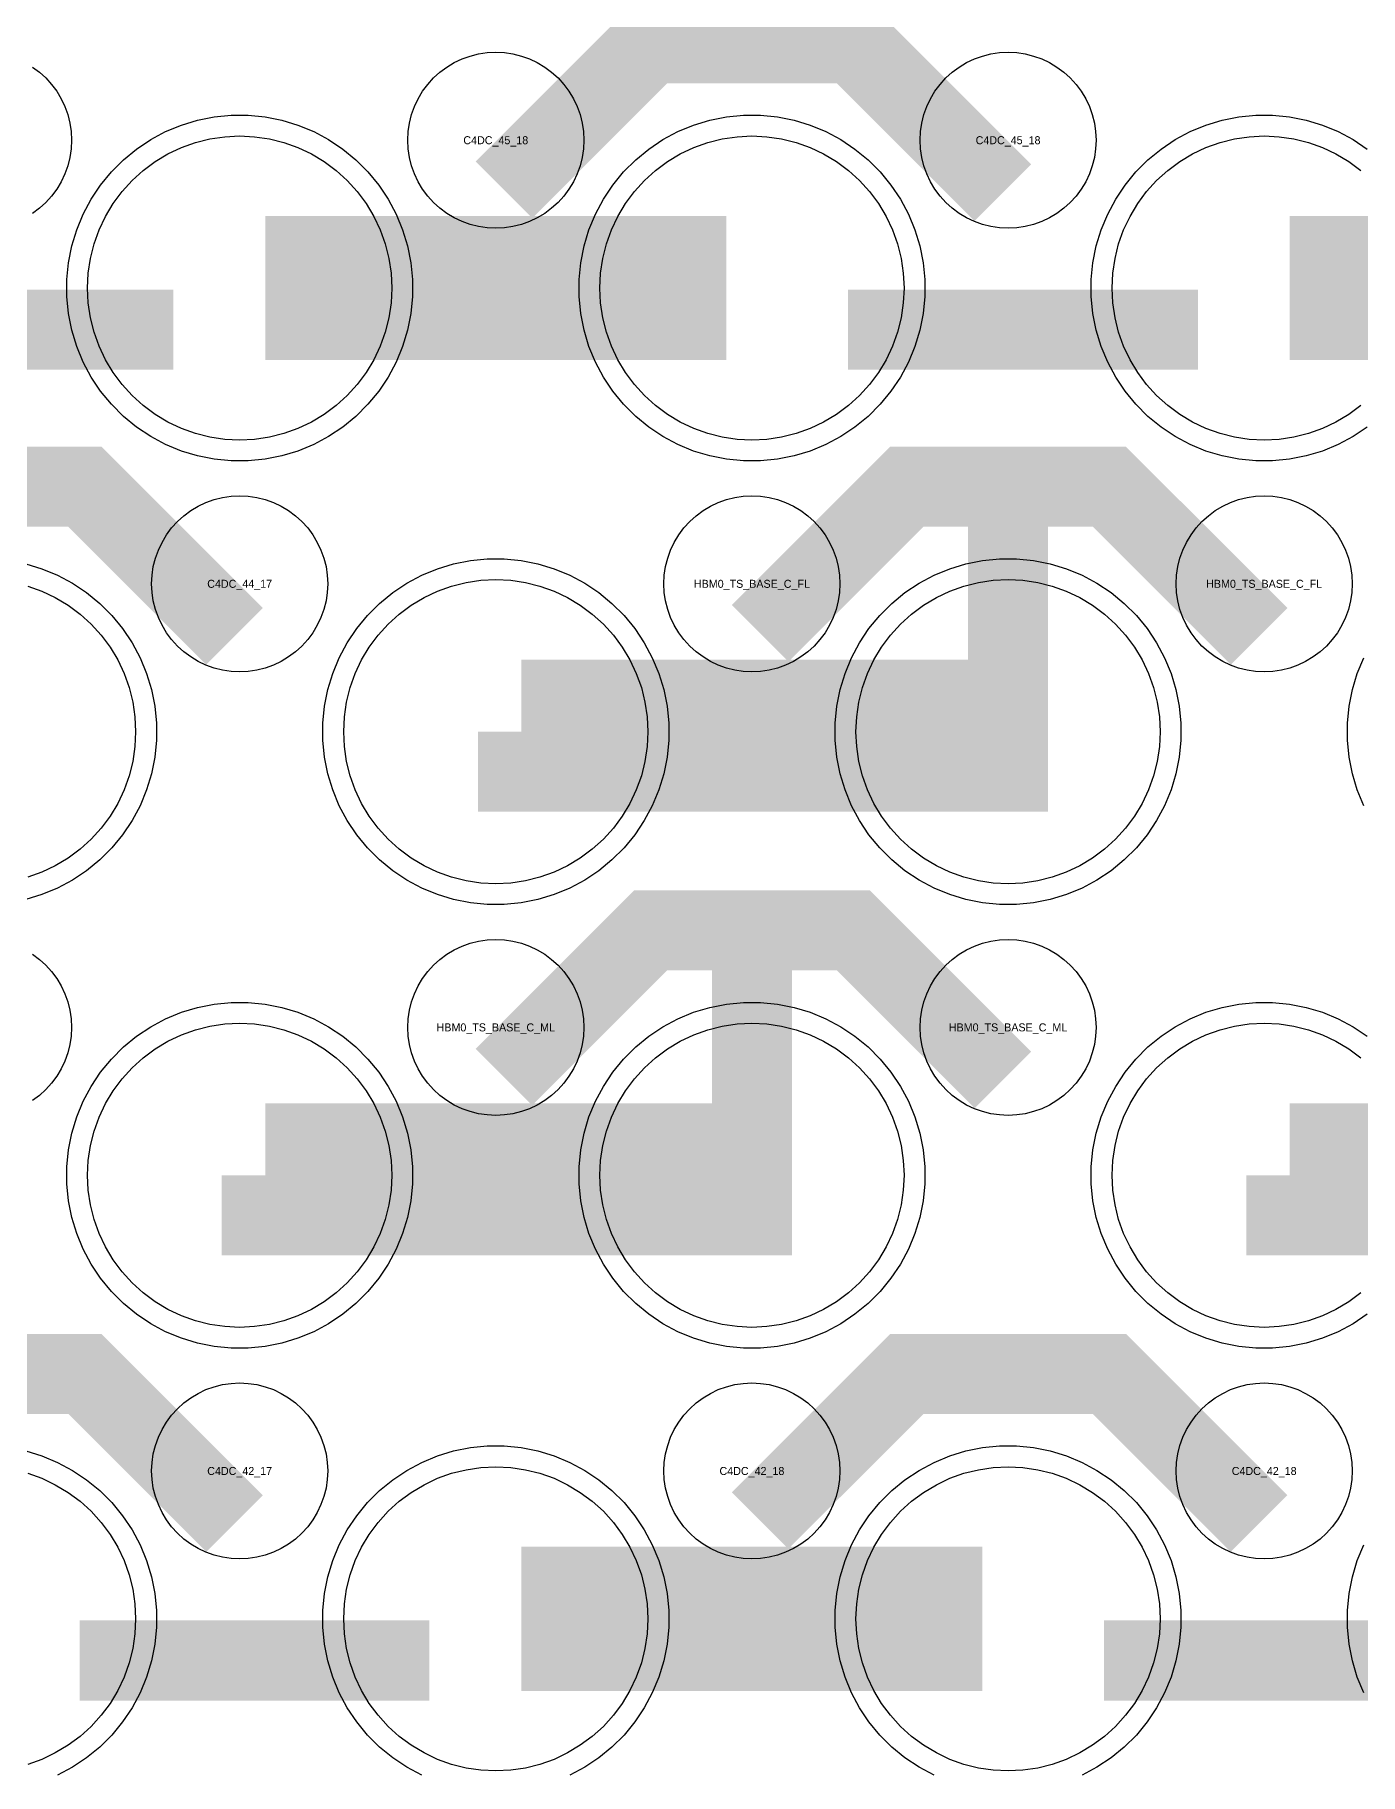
# Model space of a CAD drawing. Extents: x -11880 to 11880, y -14992 to 14992.
# Drawn here: x -6384 to -5970, y -9068 to -8525 of the extents above; entities that cross this region are included whole.
import ezdxf
from ezdxf.enums import TextEntityAlignment as Align

# ---------------------------------------------------------------- set-up
doc = ezdxf.new("R2010")
doc.units = 0
doc.header["$MEASUREMENT"] = 0
for name, color, linetype in [('GDS_775_DT_237', 138, 'CONTINUOUS'), ('RDL1_FS', 34, 'CONTINUOUS'), ('RDL_BS', 160, 'CONTINUOUS')]:
    doc.layers.add(name, color=color, linetype=linetype)

msp = doc.modelspace()

# ---------------------------------------------------------------- linework, layer by layer
at = {"layer": 'RDL1_FS'}
for points in [[(-6320, -8651.689), (-6324.657, -8651.46), (-6329.268, -8650.776), (-6333.791, -8649.644), (-6338.181, -8648.072), (-6342.395, -8646.08), (-6346.395, -8643.682), (-6350.14, -8640.904), (-6353.594, -8637.774), (-6356.724, -8634.32), (-6359.502, -8630.575), (-6361.9, -8626.575), (-6363.892, -8622.361), (-6365.464, -8617.971), (-6366.596, -8613.448), (-6367.28, -8608.837), (-6367.509, -8604.18), (-6367.28, -8599.523), (-6366.596, -8594.912), (-6365.464, -8590.389), (-6363.892, -8585.999), (-6361.9, -8581.785), (-6359.502, -8577.785), (-6356.724, -8574.04), (-6353.594, -8570.586), (-6350.14, -8567.456), (-6346.395, -8564.678), (-6342.395, -8562.28), (-6338.181, -8560.288), (-6333.791, -8558.716), (-6329.268, -8557.584), (-6324.657, -8556.9), (-6320, -8556.671), (-6315.343, -8556.9), (-6310.732, -8557.584), (-6306.209, -8558.716), (-6301.819, -8560.288), (-6297.605, -8562.28), (-6293.605, -8564.678), (-6289.86, -8567.456), (-6286.406, -8570.586), (-6283.276, -8574.04), (-6280.498, -8577.785), (-6278.1, -8581.785), (-6276.108, -8585.999), (-6274.536, -8590.389), (-6273.404, -8594.912), (-6272.72, -8599.523), (-6272.491, -8604.18), (-6272.72, -8608.837), (-6273.404, -8613.448), (-6274.536, -8617.971), (-6276.108, -8622.361), (-6278.1, -8626.575), (-6280.498, -8630.575), (-6283.276, -8634.32), (-6286.406, -8637.774), (-6289.86, -8640.904), (-6293.605, -8643.682), (-6297.605, -8646.08), (-6301.819, -8648.072), (-6306.209, -8649.644), (-6310.732, -8650.776), (-6315.343, -8651.46)], [(-6160, -8651.689), (-6164.657, -8651.46), (-6169.268, -8650.776), (-6173.791, -8649.644), (-6178.181, -8648.072), (-6182.395, -8646.08), (-6186.395, -8643.682), (-6190.14, -8640.904), (-6193.594, -8637.774), (-6196.724, -8634.32), (-6199.502, -8630.575), (-6201.9, -8626.575), (-6203.892, -8622.361), (-6205.464, -8617.971), (-6206.596, -8613.448), (-6207.28, -8608.837), (-6207.509, -8604.18), (-6207.28, -8599.523), (-6206.596, -8594.912), (-6205.464, -8590.389), (-6203.892, -8585.999), (-6201.9, -8581.785), (-6199.502, -8577.785), (-6196.724, -8574.04), (-6193.594, -8570.586), (-6190.14, -8567.456), (-6186.395, -8564.678), (-6182.395, -8562.28), (-6178.181, -8560.288), (-6173.791, -8558.716), (-6169.268, -8557.584), (-6164.657, -8556.9), (-6160, -8556.671), (-6155.343, -8556.9), (-6150.732, -8557.584), (-6146.209, -8558.716), (-6141.819, -8560.288), (-6137.605, -8562.28), (-6133.605, -8564.678), (-6129.86, -8567.456), (-6126.406, -8570.586), (-6123.276, -8574.04), (-6120.498, -8577.785), (-6118.1, -8581.785), (-6116.108, -8585.999), (-6114.536, -8590.389), (-6113.404, -8594.912), (-6112.72, -8599.523), (-6112.491, -8604.18), (-6112.72, -8608.837), (-6113.404, -8613.448), (-6114.536, -8617.971), (-6116.108, -8622.361), (-6118.1, -8626.575), (-6120.498, -8630.575), (-6123.276, -8634.32), (-6126.406, -8637.774), (-6129.86, -8640.904), (-6133.605, -8643.682), (-6137.605, -8646.08), (-6141.819, -8648.072), (-6146.209, -8649.644), (-6150.732, -8650.776), (-6155.343, -8651.46)], [(-6240, -8790.254), (-6244.657, -8790.025), (-6249.268, -8789.341), (-6253.791, -8788.209), (-6258.181, -8786.637), (-6262.395, -8784.645), (-6266.395, -8782.247), (-6270.14, -8779.469), (-6273.594, -8776.339), (-6276.724, -8772.885), (-6279.502, -8769.14), (-6281.9, -8765.14), (-6283.892, -8760.926), (-6285.464, -8756.536), (-6286.596, -8752.013), (-6287.28, -8747.402), (-6287.509, -8742.745), (-6287.28, -8738.088), (-6286.596, -8733.477), (-6285.464, -8728.954), (-6283.892, -8724.564), (-6281.9, -8720.35), (-6279.502, -8716.35), (-6276.724, -8712.605), (-6273.594, -8709.151), (-6270.14, -8706.021), (-6266.395, -8703.243), (-6262.395, -8700.845), (-6258.181, -8698.853), (-6253.791, -8697.281), (-6249.268, -8696.149), (-6244.657, -8695.465), (-6240, -8695.236), (-6235.343, -8695.465), (-6230.732, -8696.149), (-6226.209, -8697.281), (-6221.819, -8698.853), (-6217.605, -8700.845), (-6213.605, -8703.243), (-6209.86, -8706.021), (-6206.406, -8709.151), (-6203.276, -8712.605), (-6200.498, -8716.35), (-6198.1, -8720.35), (-6196.108, -8724.564), (-6194.536, -8728.954), (-6193.404, -8733.477), (-6192.72, -8738.088), (-6192.491, -8742.745), (-6192.72, -8747.402), (-6193.404, -8752.013), (-6194.536, -8756.536), (-6196.108, -8760.926), (-6198.1, -8765.14), (-6200.498, -8769.14), (-6203.276, -8772.885), (-6206.406, -8776.339), (-6209.86, -8779.469), (-6213.605, -8782.247), (-6217.605, -8784.645), (-6221.819, -8786.637), (-6226.209, -8788.209), (-6230.732, -8789.341), (-6235.343, -8790.025)], [(-6080, -8790.254), (-6084.657, -8790.025), (-6089.268, -8789.341), (-6093.791, -8788.209), (-6098.181, -8786.637), (-6102.395, -8784.645), (-6106.395, -8782.247), (-6110.14, -8779.469), (-6113.594, -8776.339), (-6116.724, -8772.885), (-6119.502, -8769.14), (-6121.9, -8765.14), (-6123.892, -8760.926), (-6125.464, -8756.536), (-6126.596, -8752.013), (-6127.28, -8747.402), (-6127.509, -8742.745), (-6127.28, -8738.088), (-6126.596, -8733.477), (-6125.464, -8728.954), (-6123.892, -8724.564), (-6121.9, -8720.35), (-6119.502, -8716.35), (-6116.724, -8712.605), (-6113.594, -8709.151), (-6110.14, -8706.021), (-6106.395, -8703.243), (-6102.395, -8700.845), (-6098.181, -8698.853), (-6093.791, -8697.281), (-6089.268, -8696.149), (-6084.657, -8695.465), (-6080, -8695.236), (-6075.343, -8695.465), (-6070.732, -8696.149), (-6066.209, -8697.281), (-6061.819, -8698.853), (-6057.605, -8700.845), (-6053.605, -8703.243), (-6049.86, -8706.021), (-6046.406, -8709.151), (-6043.276, -8712.605), (-6040.498, -8716.35), (-6038.1, -8720.35), (-6036.108, -8724.564), (-6034.536, -8728.954), (-6033.404, -8733.477), (-6032.72, -8738.088), (-6032.491, -8742.745), (-6032.72, -8747.402), (-6033.404, -8752.013), (-6034.536, -8756.536), (-6036.108, -8760.926), (-6038.1, -8765.14), (-6040.498, -8769.14), (-6043.276, -8772.885), (-6046.406, -8776.339), (-6049.86, -8779.469), (-6053.605, -8782.247), (-6057.605, -8784.645), (-6061.819, -8786.637), (-6066.209, -8788.209), (-6070.732, -8789.341), (-6075.343, -8790.025)], [(-6320, -8928.819), (-6324.657, -8928.59), (-6329.268, -8927.906), (-6333.791, -8926.774), (-6338.181, -8925.202), (-6342.395, -8923.21), (-6346.395, -8920.812), (-6350.14, -8918.034), (-6353.594, -8914.904), (-6356.724, -8911.45), (-6359.502, -8907.705), (-6361.9, -8903.705), (-6363.892, -8899.491), (-6365.464, -8895.101), (-6366.596, -8890.578), (-6367.28, -8885.967), (-6367.509, -8881.31), (-6367.28, -8876.653), (-6366.596, -8872.042), (-6365.464, -8867.519), (-6363.892, -8863.129), (-6361.9, -8858.915), (-6359.502, -8854.915), (-6356.724, -8851.17), (-6353.594, -8847.716), (-6350.14, -8844.586), (-6346.395, -8841.808), (-6342.395, -8839.41), (-6338.181, -8837.418), (-6333.791, -8835.846), (-6329.268, -8834.714), (-6324.657, -8834.03), (-6320, -8833.801), (-6315.343, -8834.03), (-6310.732, -8834.714), (-6306.209, -8835.846), (-6301.819, -8837.418), (-6297.605, -8839.41), (-6293.605, -8841.808), (-6289.86, -8844.586), (-6286.406, -8847.716), (-6283.276, -8851.17), (-6280.498, -8854.915), (-6278.1, -8858.915), (-6276.108, -8863.129), (-6274.536, -8867.519), (-6273.404, -8872.042), (-6272.72, -8876.653), (-6272.491, -8881.31), (-6272.72, -8885.967), (-6273.404, -8890.578), (-6274.536, -8895.101), (-6276.108, -8899.491), (-6278.1, -8903.705), (-6280.498, -8907.705), (-6283.276, -8911.45), (-6286.406, -8914.904), (-6289.86, -8918.034), (-6293.605, -8920.812), (-6297.605, -8923.21), (-6301.819, -8925.202), (-6306.209, -8926.774), (-6310.732, -8927.906), (-6315.343, -8928.59)], [(-6160, -8928.819), (-6164.657, -8928.59), (-6169.268, -8927.906), (-6173.791, -8926.774), (-6178.181, -8925.202), (-6182.395, -8923.21), (-6186.395, -8920.812), (-6190.14, -8918.034), (-6193.594, -8914.904), (-6196.724, -8911.45), (-6199.502, -8907.705), (-6201.9, -8903.705), (-6203.892, -8899.491), (-6205.464, -8895.101), (-6206.596, -8890.578), (-6207.28, -8885.967), (-6207.509, -8881.31), (-6207.28, -8876.653), (-6206.596, -8872.042), (-6205.464, -8867.519), (-6203.892, -8863.129), (-6201.9, -8858.915), (-6199.502, -8854.915), (-6196.724, -8851.17), (-6193.594, -8847.716), (-6190.14, -8844.586), (-6186.395, -8841.808), (-6182.395, -8839.41), (-6178.181, -8837.418), (-6173.791, -8835.846), (-6169.268, -8834.714), (-6164.657, -8834.03), (-6160, -8833.801), (-6155.343, -8834.03), (-6150.732, -8834.714), (-6146.209, -8835.846), (-6141.819, -8837.418), (-6137.605, -8839.41), (-6133.605, -8841.808), (-6129.86, -8844.586), (-6126.406, -8847.716), (-6123.276, -8851.17), (-6120.498, -8854.915), (-6118.1, -8858.915), (-6116.108, -8863.129), (-6114.536, -8867.519), (-6113.404, -8872.042), (-6112.72, -8876.653), (-6112.491, -8881.31), (-6112.72, -8885.967), (-6113.404, -8890.578), (-6114.536, -8895.101), (-6116.108, -8899.491), (-6118.1, -8903.705), (-6120.498, -8907.705), (-6123.276, -8911.45), (-6126.406, -8914.904), (-6129.86, -8918.034), (-6133.605, -8920.812), (-6137.605, -8923.21), (-6141.819, -8925.202), (-6146.209, -8926.774), (-6150.732, -8927.906), (-6155.343, -8928.59)], [(-6240, -9067.384), (-6244.657, -9067.155), (-6249.268, -9066.471), (-6253.791, -9065.339), (-6258.181, -9063.767), (-6262.395, -9061.775), (-6266.395, -9059.377), (-6270.14, -9056.599), (-6273.594, -9053.469), (-6276.724, -9050.015), (-6279.502, -9046.27), (-6281.9, -9042.27), (-6283.892, -9038.056), (-6285.464, -9033.666), (-6286.596, -9029.143), (-6287.28, -9024.532), (-6287.509, -9019.875), (-6287.28, -9015.218), (-6286.596, -9010.607), (-6285.464, -9006.084), (-6283.892, -9001.694), (-6281.9, -8997.48), (-6279.502, -8993.48), (-6276.724, -8989.735), (-6273.594, -8986.281), (-6270.14, -8983.151), (-6266.395, -8980.373), (-6262.395, -8977.975), (-6258.181, -8975.983), (-6253.791, -8974.411), (-6249.268, -8973.279), (-6244.657, -8972.595), (-6240, -8972.366), (-6235.343, -8972.595), (-6230.732, -8973.279), (-6226.209, -8974.411), (-6221.819, -8975.983), (-6217.605, -8977.975), (-6213.605, -8980.373), (-6209.86, -8983.151), (-6206.406, -8986.281), (-6203.276, -8989.735), (-6200.498, -8993.48), (-6198.1, -8997.48), (-6196.108, -9001.694), (-6194.536, -9006.084), (-6193.404, -9010.607), (-6192.72, -9015.218), (-6192.491, -9019.875), (-6192.72, -9024.532), (-6193.404, -9029.143), (-6194.536, -9033.666), (-6196.108, -9038.056), (-6198.1, -9042.27), (-6200.498, -9046.27), (-6203.276, -9050.015), (-6206.406, -9053.469), (-6209.86, -9056.599), (-6213.605, -9059.377), (-6217.605, -9061.775), (-6221.819, -9063.767), (-6226.209, -9065.339), (-6230.732, -9066.471), (-6235.343, -9067.155)], [(-6080, -9067.384), (-6084.657, -9067.155), (-6089.268, -9066.471), (-6093.791, -9065.339), (-6098.181, -9063.767), (-6102.395, -9061.775), (-6106.395, -9059.377), (-6110.14, -9056.599), (-6113.594, -9053.469), (-6116.724, -9050.015), (-6119.502, -9046.27), (-6121.9, -9042.27), (-6123.892, -9038.056), (-6125.464, -9033.666), (-6126.596, -9029.143), (-6127.28, -9024.532), (-6127.509, -9019.875), (-6127.28, -9015.218), (-6126.596, -9010.607), (-6125.464, -9006.084), (-6123.892, -9001.694), (-6121.9, -8997.48), (-6119.502, -8993.48), (-6116.724, -8989.735), (-6113.594, -8986.281), (-6110.14, -8983.151), (-6106.395, -8980.373), (-6102.395, -8977.975), (-6098.181, -8975.983), (-6093.791, -8974.411), (-6089.268, -8973.279), (-6084.657, -8972.595), (-6080, -8972.366), (-6075.343, -8972.595), (-6070.732, -8973.279), (-6066.209, -8974.411), (-6061.819, -8975.983), (-6057.605, -8977.975), (-6053.605, -8980.373), (-6049.86, -8983.151), (-6046.406, -8986.281), (-6043.276, -8989.735), (-6040.498, -8993.48), (-6038.1, -8997.48), (-6036.108, -9001.694), (-6034.536, -9006.084), (-6033.404, -9010.607), (-6032.72, -9015.218), (-6032.491, -9019.875), (-6032.72, -9024.532), (-6033.404, -9029.143), (-6034.536, -9033.666), (-6036.108, -9038.056), (-6038.1, -9042.27), (-6040.498, -9046.27), (-6043.276, -9050.015), (-6046.406, -9053.469), (-6049.86, -9056.599), (-6053.605, -9059.377), (-6057.605, -9061.775), (-6061.819, -9063.767), (-6066.209, -9065.339), (-6070.732, -9066.471), (-6075.343, -9067.155)]]:
    msp.add_lwpolyline(points, close=True, dxfattribs=at)
for points in [[(-5969.86, -8640.904), (-5973.605, -8643.682), (-5977.605, -8646.08), (-5981.819, -8648.072), (-5986.209, -8649.644), (-5990.732, -8650.776), (-5995.343, -8651.46), (-6000, -8651.689), (-6004.657, -8651.46), (-6009.268, -8650.776), (-6013.791, -8649.644), (-6018.181, -8648.072), (-6022.395, -8646.08), (-6026.395, -8643.682), (-6030.14, -8640.904), (-6033.594, -8637.774), (-6036.724, -8634.32), (-6039.502, -8630.575), (-6041.9, -8626.575), (-6043.892, -8622.361), (-6045.464, -8617.971), (-6046.596, -8613.448), (-6047.28, -8608.837), (-6047.509, -8604.18), (-6047.28, -8599.523), (-6046.596, -8594.912), (-6045.464, -8590.389), (-6043.892, -8585.999), (-6041.9, -8581.785), (-6039.502, -8577.785), (-6036.724, -8574.04), (-6033.594, -8570.586), (-6030.14, -8567.456), (-6026.395, -8564.678), (-6022.395, -8562.28), (-6018.181, -8560.288), (-6013.791, -8558.716), (-6009.268, -8557.584), (-6004.657, -8556.9), (-6000, -8556.671), (-5995.343, -8556.9), (-5990.732, -8557.584), (-5986.209, -8558.716), (-5981.819, -8560.288), (-5977.605, -8562.28), (-5973.605, -8564.678), (-5969.86, -8567.456)], [(-5969.86, -8918.034), (-5973.605, -8920.812), (-5977.605, -8923.21), (-5981.819, -8925.202), (-5986.209, -8926.774), (-5990.732, -8927.906), (-5995.343, -8928.59), (-6000, -8928.819), (-6004.657, -8928.59), (-6009.268, -8927.906), (-6013.791, -8926.774), (-6018.181, -8925.202), (-6022.395, -8923.21), (-6026.395, -8920.812), (-6030.14, -8918.034), (-6033.594, -8914.904), (-6036.724, -8911.45), (-6039.502, -8907.705), (-6041.9, -8903.705), (-6043.892, -8899.491), (-6045.464, -8895.101), (-6046.596, -8890.578), (-6047.28, -8885.967), (-6047.509, -8881.31), (-6047.28, -8876.653), (-6046.596, -8872.042), (-6045.464, -8867.519), (-6043.892, -8863.129), (-6041.9, -8858.915), (-6039.502, -8854.915), (-6036.724, -8851.17), (-6033.594, -8847.716), (-6030.14, -8844.586), (-6026.395, -8841.808), (-6022.395, -8839.41), (-6018.181, -8837.418), (-6013.791, -8835.846), (-6009.268, -8834.714), (-6004.657, -8834.03), (-6000, -8833.801), (-5995.343, -8834.03), (-5990.732, -8834.714), (-5986.209, -8835.846), (-5981.819, -8837.418), (-5977.605, -8839.41), (-5973.605, -8841.808), (-5969.86, -8844.586)], [(-6386.209, -8974.411), (-6381.819, -8975.983), (-6377.605, -8977.975), (-6373.605, -8980.373), (-6369.86, -8983.151), (-6366.406, -8986.281), (-6363.276, -8989.735), (-6360.498, -8993.48), (-6358.1, -8997.48), (-6356.108, -9001.694), (-6354.536, -9006.084), (-6353.404, -9010.607), (-6352.72, -9015.218), (-6352.491, -9019.875), (-6352.72, -9024.532), (-6353.404, -9029.143), (-6354.536, -9033.666), (-6356.108, -9038.056), (-6358.1, -9042.27), (-6360.498, -9046.27), (-6363.276, -9050.015), (-6366.406, -9053.469), (-6369.86, -9056.599), (-6373.605, -9059.377), (-6377.605, -9061.775), (-6381.819, -9063.767), (-6386.209, -9065.339)]]:
    msp.add_lwpolyline(points, dxfattribs=at)
for points in [[(-6311.998, -8604.18, 45, 45, 0), (-6239.998, -8604.18, 45, 45, 0)], [(-6239.998, -8604.18, 45, 45, 0), (-6167.998, -8604.18, 45, 45, 0)], [(-5991.998, -8604.18, 45, 45, 0), (-5919.998, -8604.18, 45, 45, 0)], [(-6231.998, -8742.745, 45, 45, 0), (-6159.998, -8742.745, 45, 45, 0)], [(-6159.998, -8742.745, 45, 45, 0), (-6087.998, -8742.745, 45, 45, 0)], [(-6311.998, -8881.31, 45, 45, 0), (-6239.998, -8881.31, 45, 45, 0)], [(-6239.998, -8881.31, 45, 45, 0), (-6167.998, -8881.31, 45, 45, 0)], [(-5991.998, -8881.31, 45, 45, 0), (-5919.998, -8881.31, 45, 45, 0)], [(-6231.998, -9019.875, 45, 45, 0), (-6159.998, -9019.875, 45, 45, 0)], [(-6159.998, -9019.875, 45, 45, 0), (-6087.998, -9019.875, 45, 45, 0)]]:
    msp.add_lwpolyline(points, format="xyseb", dxfattribs=at)
at = {"layer": 'RDL1_FS', "color": 240, "true_color": 0xed1f24}
msp.add_lwpolyline([(-6386.209, -8697.281), (-6381.819, -8698.853), (-6377.605, -8700.845), (-6373.605, -8703.243), (-6369.86, -8706.021), (-6366.406, -8709.151), (-6363.276, -8712.605), (-6360.498, -8716.35), (-6358.1, -8720.35), (-6356.108, -8724.564), (-6354.536, -8728.954), (-6353.404, -8733.477), (-6352.72, -8738.088), (-6352.491, -8742.745), (-6352.72, -8747.402), (-6353.404, -8752.013), (-6354.536, -8756.536), (-6356.108, -8760.926), (-6358.1, -8765.14), (-6360.498, -8769.14), (-6363.276, -8772.885), (-6366.406, -8776.339), (-6369.86, -8779.469), (-6373.605, -8782.247), (-6377.605, -8784.645), (-6381.819, -8786.637), (-6386.209, -8788.209)], dxfattribs=at)
at = {"layer": 'RDL_BS'}
for points in [[(-6237.438, -8573.494, 25, 25, 0), (-6191.623, -8527.679, 25, 25, 0), (-6158.07, -8527.679, 25, 25, 0)], [(-6081.599, -8574.393, 25, 25, 0), (-6128.313, -8527.679, 25, 25, 0), (-6158.071, -8527.679, 25, 25, 0)], [(-6449.984, -8617.193, 25, 25, 0), (-6340.719, -8617.193, 25, 25, 0)], [(-6129.984, -8617.193, 25, 25, 0), (-6020.719, -8617.193, 25, 25, 0)], [(-6080, -8767.745, 25, 25, 0), (-6080, -8653.744, 25, 25, 0)], [(-6321.599, -8712.958, 25, 25, 0), (-6368.313, -8666.244, 25, 25, 0), (-6398.071, -8666.244, 25, 25, 0)], [(-6157.438, -8712.059, 25, 25, 0), (-6111.623, -8666.244, 25, 25, 0), (-6078.07, -8666.244, 25, 25, 0)], [(-6001.599, -8712.958, 25, 25, 0), (-6048.313, -8666.244, 25, 25, 0), (-6078.071, -8666.244, 25, 25, 0)], [(-6245.603, -8755.245, 25, 25, 0), (-6067.5, -8755.245, 25, 25, 0)], [(-6160, -8906.31, 25, 25, 0), (-6160, -8792.309, 25, 25, 0)], [(-6237.438, -8850.624, 25, 25, 0), (-6191.623, -8804.809, 25, 25, 0), (-6158.07, -8804.809, 25, 25, 0)], [(-6081.599, -8851.523, 25, 25, 0), (-6128.313, -8804.809, 25, 25, 0), (-6158.071, -8804.809, 25, 25, 0)], [(-6325.603, -8893.81, 25, 25, 0), (-6147.5, -8893.81, 25, 25, 0)], [(-6005.603, -8893.81, 25, 25, 0), (-5827.5, -8893.81, 25, 25, 0)], [(-6321.599, -8990.088, 25, 25, 0), (-6368.313, -8943.374, 25, 25, 0), (-6398.071, -8943.374, 25, 25, 0)], [(-6157.438, -8989.189, 25, 25, 0), (-6111.623, -8943.374, 25, 25, 0), (-6078.07, -8943.374, 25, 25, 0)], [(-6001.599, -8990.088, 25, 25, 0), (-6048.313, -8943.374, 25, 25, 0), (-6078.071, -8943.374, 25, 25, 0)], [(-6369.984, -9032.888, 25, 25, 0), (-6260.719, -9032.888, 25, 25, 0)], [(-6049.984, -9032.888, 25, 25, 0), (-5940.719, -9032.888, 25, 25, 0)]]:
    msp.add_lwpolyline(points, format="xyseb", dxfattribs=at)
for points in [[(-6240, -8585.486), (-6242.693, -8585.354), (-6245.365, -8584.958), (-6247.984, -8584.301), (-6250.519, -8583.394), (-6252.956, -8582.242), (-6255.28, -8580.849), (-6257.443, -8579.246), (-6259.442, -8577.434), (-6261.254, -8575.435), (-6262.857, -8573.272), (-6264.25, -8570.948), (-6265.402, -8568.511), (-6266.309, -8565.976), (-6266.966, -8563.357), (-6267.362, -8560.685), (-6267.494, -8557.992), (-6267.362, -8555.299), (-6266.966, -8552.627), (-6266.309, -8550.008), (-6265.402, -8547.473), (-6264.25, -8545.036), (-6262.857, -8542.712), (-6261.254, -8540.549), (-6259.442, -8538.55), (-6257.443, -8536.738), (-6255.28, -8535.135), (-6252.956, -8533.742), (-6250.519, -8532.59), (-6247.984, -8531.683), (-6245.365, -8531.026), (-6242.693, -8530.63), (-6240, -8530.498), (-6237.307, -8530.63), (-6234.635, -8531.026), (-6232.016, -8531.683), (-6229.481, -8532.59), (-6227.044, -8533.742), (-6224.72, -8535.135), (-6222.557, -8536.738), (-6220.558, -8538.55), (-6218.746, -8540.549), (-6217.143, -8542.712), (-6215.75, -8545.036), (-6214.598, -8547.473), (-6213.691, -8550.008), (-6213.034, -8552.627), (-6212.638, -8555.299), (-6212.506, -8557.992), (-6212.638, -8560.685), (-6213.034, -8563.357), (-6213.691, -8565.976), (-6214.598, -8568.511), (-6215.75, -8570.948), (-6217.143, -8573.272), (-6218.746, -8575.435), (-6220.558, -8577.434), (-6222.557, -8579.246), (-6224.72, -8580.849), (-6227.044, -8582.242), (-6229.481, -8583.394), (-6232.016, -8584.301), (-6234.635, -8584.958), (-6237.307, -8585.354)], [(-6080, -8585.486), (-6082.693, -8585.354), (-6085.365, -8584.958), (-6087.984, -8584.301), (-6090.519, -8583.394), (-6092.956, -8582.242), (-6095.28, -8580.849), (-6097.443, -8579.246), (-6099.442, -8577.434), (-6101.254, -8575.435), (-6102.857, -8573.272), (-6104.25, -8570.948), (-6105.402, -8568.511), (-6106.309, -8565.976), (-6106.966, -8563.357), (-6107.362, -8560.685), (-6107.494, -8557.992), (-6107.362, -8555.299), (-6106.966, -8552.627), (-6106.309, -8550.008), (-6105.402, -8547.473), (-6104.25, -8545.036), (-6102.857, -8542.712), (-6101.254, -8540.549), (-6099.442, -8538.55), (-6097.443, -8536.738), (-6095.28, -8535.135), (-6092.956, -8533.742), (-6090.519, -8532.59), (-6087.984, -8531.683), (-6085.365, -8531.026), (-6082.693, -8530.63), (-6080, -8530.498), (-6077.307, -8530.63), (-6074.635, -8531.026), (-6072.016, -8531.683), (-6069.481, -8532.59), (-6067.044, -8533.742), (-6064.72, -8535.135), (-6062.557, -8536.738), (-6060.558, -8538.55), (-6058.746, -8540.549), (-6057.143, -8542.712), (-6055.75, -8545.036), (-6054.598, -8547.473), (-6053.691, -8550.008), (-6053.034, -8552.627), (-6052.638, -8555.299), (-6052.506, -8557.992), (-6052.638, -8560.685), (-6053.034, -8563.357), (-6053.691, -8565.976), (-6054.598, -8568.511), (-6055.75, -8570.948), (-6057.143, -8573.272), (-6058.746, -8575.435), (-6060.558, -8577.434), (-6062.557, -8579.246), (-6064.72, -8580.849), (-6067.044, -8582.242), (-6069.481, -8583.394), (-6072.016, -8584.301), (-6074.635, -8584.958), (-6077.307, -8585.354)], [(-6322.644, -8658.18), (-6327.938, -8657.663), (-6333.165, -8656.617), (-6338.205, -8655.086), (-6343.115, -8653.055), (-6347.777, -8650.563), (-6352.191, -8647.616), (-6356.292, -8644.254), (-6360.074, -8640.472), (-6363.436, -8636.371), (-6366.383, -8631.957), (-6368.875, -8627.295), (-6370.906, -8622.385), (-6372.437, -8617.345), (-6373.483, -8612.118), (-6374, -8606.824), (-6374, -8601.536), (-6373.483, -8596.242), (-6372.437, -8591.015), (-6370.906, -8585.975), (-6368.875, -8581.065), (-6366.383, -8576.403), (-6363.436, -8571.989), (-6360.074, -8567.888), (-6356.292, -8564.106), (-6352.191, -8560.744), (-6347.777, -8557.797), (-6343.115, -8555.305), (-6338.205, -8553.274), (-6333.165, -8551.743), (-6327.938, -8550.697), (-6322.644, -8550.18), (-6317.356, -8550.18), (-6312.062, -8550.697), (-6306.835, -8551.743), (-6301.795, -8553.274), (-6296.885, -8555.305), (-6292.223, -8557.797), (-6287.809, -8560.744), (-6283.708, -8564.106), (-6279.926, -8567.888), (-6276.564, -8571.989), (-6273.617, -8576.403), (-6271.125, -8581.065), (-6269.094, -8585.975), (-6267.563, -8591.015), (-6266.517, -8596.242), (-6266, -8601.536), (-6266, -8606.824), (-6266.517, -8612.118), (-6267.563, -8617.345), (-6269.094, -8622.385), (-6271.125, -8627.295), (-6273.617, -8631.957), (-6276.564, -8636.371), (-6279.926, -8640.472), (-6283.708, -8644.254), (-6287.809, -8647.616), (-6292.223, -8650.563), (-6296.885, -8653.055), (-6301.795, -8655.086), (-6306.835, -8656.617), (-6312.062, -8657.663), (-6317.356, -8658.18)], [(-6162.644, -8658.18), (-6167.938, -8657.663), (-6173.165, -8656.617), (-6178.205, -8655.086), (-6183.115, -8653.055), (-6187.777, -8650.563), (-6192.191, -8647.616), (-6196.292, -8644.254), (-6200.074, -8640.472), (-6203.436, -8636.371), (-6206.383, -8631.957), (-6208.875, -8627.295), (-6210.906, -8622.385), (-6212.437, -8617.345), (-6213.483, -8612.118), (-6214, -8606.824), (-6214, -8601.536), (-6213.483, -8596.242), (-6212.437, -8591.015), (-6210.906, -8585.975), (-6208.875, -8581.065), (-6206.383, -8576.403), (-6203.436, -8571.989), (-6200.074, -8567.888), (-6196.292, -8564.106), (-6192.191, -8560.744), (-6187.777, -8557.797), (-6183.115, -8555.305), (-6178.205, -8553.274), (-6173.165, -8551.743), (-6167.938, -8550.697), (-6162.644, -8550.18), (-6157.356, -8550.18), (-6152.062, -8550.697), (-6146.835, -8551.743), (-6141.795, -8553.274), (-6136.885, -8555.305), (-6132.223, -8557.797), (-6127.809, -8560.744), (-6123.708, -8564.106), (-6119.926, -8567.888), (-6116.564, -8571.989), (-6113.617, -8576.403), (-6111.125, -8581.065), (-6109.094, -8585.975), (-6107.563, -8591.015), (-6106.517, -8596.242), (-6106, -8601.536), (-6106, -8606.824), (-6106.517, -8612.118), (-6107.563, -8617.345), (-6109.094, -8622.385), (-6111.125, -8627.295), (-6113.617, -8631.957), (-6116.564, -8636.371), (-6119.926, -8640.472), (-6123.708, -8644.254), (-6127.809, -8647.616), (-6132.223, -8650.563), (-6136.885, -8653.055), (-6141.795, -8655.086), (-6146.835, -8656.617), (-6152.062, -8657.663), (-6157.356, -8658.18)], [(-6320, -8724.051), (-6322.693, -8723.919), (-6325.365, -8723.523), (-6327.984, -8722.866), (-6330.519, -8721.959), (-6332.956, -8720.807), (-6335.28, -8719.414), (-6337.443, -8717.811), (-6339.442, -8715.999), (-6341.254, -8714), (-6342.857, -8711.837), (-6344.25, -8709.513), (-6345.402, -8707.076), (-6346.309, -8704.541), (-6346.966, -8701.922), (-6347.362, -8699.25), (-6347.494, -8696.557), (-6347.362, -8693.864), (-6346.966, -8691.192), (-6346.309, -8688.573), (-6345.402, -8686.038), (-6344.25, -8683.601), (-6342.857, -8681.277), (-6341.254, -8679.114), (-6339.442, -8677.115), (-6337.443, -8675.303), (-6335.28, -8673.7), (-6332.956, -8672.307), (-6330.519, -8671.155), (-6327.984, -8670.248), (-6325.365, -8669.591), (-6322.693, -8669.195), (-6320, -8669.063), (-6317.307, -8669.195), (-6314.635, -8669.591), (-6312.016, -8670.248), (-6309.481, -8671.155), (-6307.044, -8672.307), (-6304.72, -8673.7), (-6302.557, -8675.303), (-6300.558, -8677.115), (-6298.746, -8679.114), (-6297.143, -8681.277), (-6295.75, -8683.601), (-6294.598, -8686.038), (-6293.691, -8688.573), (-6293.034, -8691.192), (-6292.638, -8693.864), (-6292.506, -8696.557), (-6292.638, -8699.25), (-6293.034, -8701.922), (-6293.691, -8704.541), (-6294.598, -8707.076), (-6295.75, -8709.513), (-6297.143, -8711.837), (-6298.746, -8714), (-6300.558, -8715.999), (-6302.557, -8717.811), (-6304.72, -8719.414), (-6307.044, -8720.807), (-6309.481, -8721.959), (-6312.016, -8722.866), (-6314.635, -8723.523), (-6317.307, -8723.919)], [(-6160, -8724.051), (-6162.693, -8723.919), (-6165.365, -8723.523), (-6167.984, -8722.866), (-6170.519, -8721.959), (-6172.956, -8720.807), (-6175.28, -8719.414), (-6177.443, -8717.811), (-6179.442, -8715.999), (-6181.254, -8714), (-6182.857, -8711.837), (-6184.25, -8709.513), (-6185.402, -8707.076), (-6186.309, -8704.541), (-6186.966, -8701.922), (-6187.362, -8699.25), (-6187.494, -8696.557), (-6187.362, -8693.864), (-6186.966, -8691.192), (-6186.309, -8688.573), (-6185.402, -8686.038), (-6184.25, -8683.601), (-6182.857, -8681.277), (-6181.254, -8679.114), (-6179.442, -8677.115), (-6177.443, -8675.303), (-6175.28, -8673.7), (-6172.956, -8672.307), (-6170.519, -8671.155), (-6167.984, -8670.248), (-6165.365, -8669.591), (-6162.693, -8669.195), (-6160, -8669.063), (-6157.307, -8669.195), (-6154.635, -8669.591), (-6152.016, -8670.248), (-6149.481, -8671.155), (-6147.044, -8672.307), (-6144.72, -8673.7), (-6142.557, -8675.303), (-6140.558, -8677.115), (-6138.746, -8679.114), (-6137.143, -8681.277), (-6135.75, -8683.601), (-6134.598, -8686.038), (-6133.691, -8688.573), (-6133.034, -8691.192), (-6132.638, -8693.864), (-6132.506, -8696.557), (-6132.638, -8699.25), (-6133.034, -8701.922), (-6133.691, -8704.541), (-6134.598, -8707.076), (-6135.75, -8709.513), (-6137.143, -8711.837), (-6138.746, -8714), (-6140.558, -8715.999), (-6142.557, -8717.811), (-6144.72, -8719.414), (-6147.044, -8720.807), (-6149.481, -8721.959), (-6152.016, -8722.866), (-6154.635, -8723.523), (-6157.307, -8723.919)], [(-6000, -8724.051), (-6002.693, -8723.919), (-6005.365, -8723.523), (-6007.984, -8722.866), (-6010.519, -8721.959), (-6012.956, -8720.807), (-6015.28, -8719.414), (-6017.443, -8717.811), (-6019.442, -8715.999), (-6021.254, -8714), (-6022.857, -8711.837), (-6024.25, -8709.513), (-6025.402, -8707.076), (-6026.309, -8704.541), (-6026.966, -8701.922), (-6027.362, -8699.25), (-6027.494, -8696.557), (-6027.362, -8693.864), (-6026.966, -8691.192), (-6026.309, -8688.573), (-6025.402, -8686.038), (-6024.25, -8683.601), (-6022.857, -8681.277), (-6021.254, -8679.114), (-6019.442, -8677.115), (-6017.443, -8675.303), (-6015.28, -8673.7), (-6012.956, -8672.307), (-6010.519, -8671.155), (-6007.984, -8670.248), (-6005.365, -8669.591), (-6002.693, -8669.195), (-6000, -8669.063), (-5997.307, -8669.195), (-5994.635, -8669.591), (-5992.016, -8670.248), (-5989.481, -8671.155), (-5987.044, -8672.307), (-5984.72, -8673.7), (-5982.557, -8675.303), (-5980.558, -8677.115), (-5978.746, -8679.114), (-5977.143, -8681.277), (-5975.75, -8683.601), (-5974.598, -8686.038), (-5973.691, -8688.573), (-5973.034, -8691.192), (-5972.638, -8693.864), (-5972.506, -8696.557), (-5972.638, -8699.25), (-5973.034, -8701.922), (-5973.691, -8704.541), (-5974.598, -8707.076), (-5975.75, -8709.513), (-5977.143, -8711.837), (-5978.746, -8714), (-5980.558, -8715.999), (-5982.557, -8717.811), (-5984.72, -8719.414), (-5987.044, -8720.807), (-5989.481, -8721.959), (-5992.016, -8722.866), (-5994.635, -8723.523), (-5997.307, -8723.919)], [(-6242.644, -8796.745), (-6247.938, -8796.228), (-6253.165, -8795.182), (-6258.205, -8793.651), (-6263.115, -8791.62), (-6267.777, -8789.128), (-6272.191, -8786.181), (-6276.292, -8782.819), (-6280.074, -8779.037), (-6283.436, -8774.936), (-6286.383, -8770.522), (-6288.875, -8765.86), (-6290.906, -8760.95), (-6292.437, -8755.91), (-6293.483, -8750.683), (-6294, -8745.389), (-6294, -8740.101), (-6293.483, -8734.807), (-6292.437, -8729.58), (-6290.906, -8724.54), (-6288.875, -8719.63), (-6286.383, -8714.968), (-6283.436, -8710.554), (-6280.074, -8706.453), (-6276.292, -8702.671), (-6272.191, -8699.309), (-6267.777, -8696.362), (-6263.115, -8693.87), (-6258.205, -8691.839), (-6253.165, -8690.308), (-6247.938, -8689.262), (-6242.644, -8688.745), (-6237.356, -8688.745), (-6232.062, -8689.262), (-6226.835, -8690.308), (-6221.795, -8691.839), (-6216.885, -8693.87), (-6212.223, -8696.362), (-6207.809, -8699.309), (-6203.708, -8702.671), (-6199.926, -8706.453), (-6196.564, -8710.554), (-6193.617, -8714.968), (-6191.125, -8719.63), (-6189.094, -8724.54), (-6187.563, -8729.58), (-6186.517, -8734.807), (-6186, -8740.101), (-6186, -8745.389), (-6186.517, -8750.683), (-6187.563, -8755.91), (-6189.094, -8760.95), (-6191.125, -8765.86), (-6193.617, -8770.522), (-6196.564, -8774.936), (-6199.926, -8779.037), (-6203.708, -8782.819), (-6207.809, -8786.181), (-6212.223, -8789.128), (-6216.885, -8791.62), (-6221.795, -8793.651), (-6226.835, -8795.182), (-6232.062, -8796.228), (-6237.356, -8796.745)], [(-6082.644, -8796.745), (-6087.938, -8796.228), (-6093.165, -8795.182), (-6098.205, -8793.651), (-6103.115, -8791.62), (-6107.777, -8789.128), (-6112.191, -8786.181), (-6116.292, -8782.819), (-6120.074, -8779.037), (-6123.436, -8774.936), (-6126.383, -8770.522), (-6128.875, -8765.86), (-6130.906, -8760.95), (-6132.437, -8755.91), (-6133.483, -8750.683), (-6134, -8745.389), (-6134, -8740.101), (-6133.483, -8734.807), (-6132.437, -8729.58), (-6130.906, -8724.54), (-6128.875, -8719.63), (-6126.383, -8714.968), (-6123.436, -8710.554), (-6120.074, -8706.453), (-6116.292, -8702.671), (-6112.191, -8699.309), (-6107.777, -8696.362), (-6103.115, -8693.87), (-6098.205, -8691.839), (-6093.165, -8690.308), (-6087.938, -8689.262), (-6082.644, -8688.745), (-6077.356, -8688.745), (-6072.062, -8689.262), (-6066.835, -8690.308), (-6061.795, -8691.839), (-6056.885, -8693.87), (-6052.223, -8696.362), (-6047.809, -8699.309), (-6043.708, -8702.671), (-6039.926, -8706.453), (-6036.564, -8710.554), (-6033.617, -8714.968), (-6031.125, -8719.63), (-6029.094, -8724.54), (-6027.563, -8729.58), (-6026.517, -8734.807), (-6026, -8740.101), (-6026, -8745.389), (-6026.517, -8750.683), (-6027.563, -8755.91), (-6029.094, -8760.95), (-6031.125, -8765.86), (-6033.617, -8770.522), (-6036.564, -8774.936), (-6039.926, -8779.037), (-6043.708, -8782.819), (-6047.809, -8786.181), (-6052.223, -8789.128), (-6056.885, -8791.62), (-6061.795, -8793.651), (-6066.835, -8795.182), (-6072.062, -8796.228), (-6077.356, -8796.745)], [(-6240, -8862.616), (-6242.693, -8862.484), (-6245.365, -8862.088), (-6247.984, -8861.431), (-6250.519, -8860.524), (-6252.956, -8859.372), (-6255.28, -8857.979), (-6257.443, -8856.376), (-6259.442, -8854.564), (-6261.254, -8852.565), (-6262.857, -8850.402), (-6264.25, -8848.078), (-6265.402, -8845.641), (-6266.309, -8843.106), (-6266.966, -8840.487), (-6267.362, -8837.815), (-6267.494, -8835.122), (-6267.362, -8832.429), (-6266.966, -8829.757), (-6266.309, -8827.138), (-6265.402, -8824.603), (-6264.25, -8822.166), (-6262.857, -8819.842), (-6261.254, -8817.679), (-6259.442, -8815.68), (-6257.443, -8813.868), (-6255.28, -8812.265), (-6252.956, -8810.872), (-6250.519, -8809.72), (-6247.984, -8808.813), (-6245.365, -8808.156), (-6242.693, -8807.76), (-6240, -8807.628), (-6237.307, -8807.76), (-6234.635, -8808.156), (-6232.016, -8808.813), (-6229.481, -8809.72), (-6227.044, -8810.872), (-6224.72, -8812.265), (-6222.557, -8813.868), (-6220.558, -8815.68), (-6218.746, -8817.679), (-6217.143, -8819.842), (-6215.75, -8822.166), (-6214.598, -8824.603), (-6213.691, -8827.138), (-6213.034, -8829.757), (-6212.638, -8832.429), (-6212.506, -8835.122), (-6212.638, -8837.815), (-6213.034, -8840.487), (-6213.691, -8843.106), (-6214.598, -8845.641), (-6215.75, -8848.078), (-6217.143, -8850.402), (-6218.746, -8852.565), (-6220.558, -8854.564), (-6222.557, -8856.376), (-6224.72, -8857.979), (-6227.044, -8859.372), (-6229.481, -8860.524), (-6232.016, -8861.431), (-6234.635, -8862.088), (-6237.307, -8862.484)], [(-6080, -8862.616), (-6082.693, -8862.484), (-6085.365, -8862.088), (-6087.984, -8861.431), (-6090.519, -8860.524), (-6092.956, -8859.372), (-6095.28, -8857.979), (-6097.443, -8856.376), (-6099.442, -8854.564), (-6101.254, -8852.565), (-6102.857, -8850.402), (-6104.25, -8848.078), (-6105.402, -8845.641), (-6106.309, -8843.106), (-6106.966, -8840.487), (-6107.362, -8837.815), (-6107.494, -8835.122), (-6107.362, -8832.429), (-6106.966, -8829.757), (-6106.309, -8827.138), (-6105.402, -8824.603), (-6104.25, -8822.166), (-6102.857, -8819.842), (-6101.254, -8817.679), (-6099.442, -8815.68), (-6097.443, -8813.868), (-6095.28, -8812.265), (-6092.956, -8810.872), (-6090.519, -8809.72), (-6087.984, -8808.813), (-6085.365, -8808.156), (-6082.693, -8807.76), (-6080, -8807.628), (-6077.307, -8807.76), (-6074.635, -8808.156), (-6072.016, -8808.813), (-6069.481, -8809.72), (-6067.044, -8810.872), (-6064.72, -8812.265), (-6062.557, -8813.868), (-6060.558, -8815.68), (-6058.746, -8817.679), (-6057.143, -8819.842), (-6055.75, -8822.166), (-6054.598, -8824.603), (-6053.691, -8827.138), (-6053.034, -8829.757), (-6052.638, -8832.429), (-6052.506, -8835.122), (-6052.638, -8837.815), (-6053.034, -8840.487), (-6053.691, -8843.106), (-6054.598, -8845.641), (-6055.75, -8848.078), (-6057.143, -8850.402), (-6058.746, -8852.565), (-6060.558, -8854.564), (-6062.557, -8856.376), (-6064.72, -8857.979), (-6067.044, -8859.372), (-6069.481, -8860.524), (-6072.016, -8861.431), (-6074.635, -8862.088), (-6077.307, -8862.484)], [(-6322.644, -8935.31), (-6327.938, -8934.793), (-6333.165, -8933.747), (-6338.205, -8932.216), (-6343.115, -8930.185), (-6347.777, -8927.693), (-6352.191, -8924.746), (-6356.292, -8921.384), (-6360.074, -8917.602), (-6363.436, -8913.501), (-6366.383, -8909.087), (-6368.875, -8904.425), (-6370.906, -8899.515), (-6372.437, -8894.475), (-6373.483, -8889.248), (-6374, -8883.954), (-6374, -8878.666), (-6373.483, -8873.372), (-6372.437, -8868.145), (-6370.906, -8863.105), (-6368.875, -8858.195), (-6366.383, -8853.533), (-6363.436, -8849.119), (-6360.074, -8845.018), (-6356.292, -8841.236), (-6352.191, -8837.874), (-6347.777, -8834.927), (-6343.115, -8832.435), (-6338.205, -8830.404), (-6333.165, -8828.873), (-6327.938, -8827.827), (-6322.644, -8827.31), (-6317.356, -8827.31), (-6312.062, -8827.827), (-6306.835, -8828.873), (-6301.795, -8830.404), (-6296.885, -8832.435), (-6292.223, -8834.927), (-6287.809, -8837.874), (-6283.708, -8841.236), (-6279.926, -8845.018), (-6276.564, -8849.119), (-6273.617, -8853.533), (-6271.125, -8858.195), (-6269.094, -8863.105), (-6267.563, -8868.145), (-6266.517, -8873.372), (-6266, -8878.666), (-6266, -8883.954), (-6266.517, -8889.248), (-6267.563, -8894.475), (-6269.094, -8899.515), (-6271.125, -8904.425), (-6273.617, -8909.087), (-6276.564, -8913.501), (-6279.926, -8917.602), (-6283.708, -8921.384), (-6287.809, -8924.746), (-6292.223, -8927.693), (-6296.885, -8930.185), (-6301.795, -8932.216), (-6306.835, -8933.747), (-6312.062, -8934.793), (-6317.356, -8935.31)], [(-6162.644, -8935.31), (-6167.938, -8934.793), (-6173.165, -8933.747), (-6178.205, -8932.216), (-6183.115, -8930.185), (-6187.777, -8927.693), (-6192.191, -8924.746), (-6196.292, -8921.384), (-6200.074, -8917.602), (-6203.436, -8913.501), (-6206.383, -8909.087), (-6208.875, -8904.425), (-6210.906, -8899.515), (-6212.437, -8894.475), (-6213.483, -8889.248), (-6214, -8883.954), (-6214, -8878.666), (-6213.483, -8873.372), (-6212.437, -8868.145), (-6210.906, -8863.105), (-6208.875, -8858.195), (-6206.383, -8853.533), (-6203.436, -8849.119), (-6200.074, -8845.018), (-6196.292, -8841.236), (-6192.191, -8837.874), (-6187.777, -8834.927), (-6183.115, -8832.435), (-6178.205, -8830.404), (-6173.165, -8828.873), (-6167.938, -8827.827), (-6162.644, -8827.31), (-6157.356, -8827.31), (-6152.062, -8827.827), (-6146.835, -8828.873), (-6141.795, -8830.404), (-6136.885, -8832.435), (-6132.223, -8834.927), (-6127.809, -8837.874), (-6123.708, -8841.236), (-6119.926, -8845.018), (-6116.564, -8849.119), (-6113.617, -8853.533), (-6111.125, -8858.195), (-6109.094, -8863.105), (-6107.563, -8868.145), (-6106.517, -8873.372), (-6106, -8878.666), (-6106, -8883.954), (-6106.517, -8889.248), (-6107.563, -8894.475), (-6109.094, -8899.515), (-6111.125, -8904.425), (-6113.617, -8909.087), (-6116.564, -8913.501), (-6119.926, -8917.602), (-6123.708, -8921.384), (-6127.809, -8924.746), (-6132.223, -8927.693), (-6136.885, -8930.185), (-6141.795, -8932.216), (-6146.835, -8933.747), (-6152.062, -8934.793), (-6157.356, -8935.31)], [(-6320, -9001.181), (-6322.693, -9001.049), (-6325.365, -9000.653), (-6327.984, -8999.996), (-6330.519, -8999.089), (-6332.956, -8997.937), (-6335.28, -8996.544), (-6337.443, -8994.941), (-6339.442, -8993.129), (-6341.254, -8991.13), (-6342.857, -8988.967), (-6344.25, -8986.643), (-6345.402, -8984.206), (-6346.309, -8981.671), (-6346.966, -8979.052), (-6347.362, -8976.38), (-6347.494, -8973.687), (-6347.362, -8970.994), (-6346.966, -8968.322), (-6346.309, -8965.703), (-6345.402, -8963.168), (-6344.25, -8960.731), (-6342.857, -8958.407), (-6341.254, -8956.244), (-6339.442, -8954.245), (-6337.443, -8952.433), (-6335.28, -8950.83), (-6332.956, -8949.437), (-6330.519, -8948.285), (-6327.984, -8947.378), (-6325.365, -8946.721), (-6322.693, -8946.325), (-6320, -8946.193), (-6317.307, -8946.325), (-6314.635, -8946.721), (-6312.016, -8947.378), (-6309.481, -8948.285), (-6307.044, -8949.437), (-6304.72, -8950.83), (-6302.557, -8952.433), (-6300.558, -8954.245), (-6298.746, -8956.244), (-6297.143, -8958.407), (-6295.75, -8960.731), (-6294.598, -8963.168), (-6293.691, -8965.703), (-6293.034, -8968.322), (-6292.638, -8970.994), (-6292.506, -8973.687), (-6292.638, -8976.38), (-6293.034, -8979.052), (-6293.691, -8981.671), (-6294.598, -8984.206), (-6295.75, -8986.643), (-6297.143, -8988.967), (-6298.746, -8991.13), (-6300.558, -8993.129), (-6302.557, -8994.941), (-6304.72, -8996.544), (-6307.044, -8997.937), (-6309.481, -8999.089), (-6312.016, -8999.996), (-6314.635, -9000.653), (-6317.307, -9001.049)], [(-6160, -9001.181), (-6162.693, -9001.049), (-6165.365, -9000.653), (-6167.984, -8999.996), (-6170.519, -8999.089), (-6172.956, -8997.937), (-6175.28, -8996.544), (-6177.443, -8994.941), (-6179.442, -8993.129), (-6181.254, -8991.13), (-6182.857, -8988.967), (-6184.25, -8986.643), (-6185.402, -8984.206), (-6186.309, -8981.671), (-6186.966, -8979.052), (-6187.362, -8976.38), (-6187.494, -8973.687), (-6187.362, -8970.994), (-6186.966, -8968.322), (-6186.309, -8965.703), (-6185.402, -8963.168), (-6184.25, -8960.731), (-6182.857, -8958.407), (-6181.254, -8956.244), (-6179.442, -8954.245), (-6177.443, -8952.433), (-6175.28, -8950.83), (-6172.956, -8949.437), (-6170.519, -8948.285), (-6167.984, -8947.378), (-6165.365, -8946.721), (-6162.693, -8946.325), (-6160, -8946.193), (-6157.307, -8946.325), (-6154.635, -8946.721), (-6152.016, -8947.378), (-6149.481, -8948.285), (-6147.044, -8949.437), (-6144.72, -8950.83), (-6142.557, -8952.433), (-6140.558, -8954.245), (-6138.746, -8956.244), (-6137.143, -8958.407), (-6135.75, -8960.731), (-6134.598, -8963.168), (-6133.691, -8965.703), (-6133.034, -8968.322), (-6132.638, -8970.994), (-6132.506, -8973.687), (-6132.638, -8976.38), (-6133.034, -8979.052), (-6133.691, -8981.671), (-6134.598, -8984.206), (-6135.75, -8986.643), (-6137.143, -8988.967), (-6138.746, -8991.13), (-6140.558, -8993.129), (-6142.557, -8994.941), (-6144.72, -8996.544), (-6147.044, -8997.937), (-6149.481, -8999.089), (-6152.016, -8999.996), (-6154.635, -9000.653), (-6157.307, -9001.049)], [(-6000, -9001.181), (-6002.693, -9001.049), (-6005.365, -9000.653), (-6007.984, -8999.996), (-6010.519, -8999.089), (-6012.956, -8997.937), (-6015.28, -8996.544), (-6017.443, -8994.941), (-6019.442, -8993.129), (-6021.254, -8991.13), (-6022.857, -8988.967), (-6024.25, -8986.643), (-6025.402, -8984.206), (-6026.309, -8981.671), (-6026.966, -8979.052), (-6027.362, -8976.38), (-6027.494, -8973.687), (-6027.362, -8970.994), (-6026.966, -8968.322), (-6026.309, -8965.703), (-6025.402, -8963.168), (-6024.25, -8960.731), (-6022.857, -8958.407), (-6021.254, -8956.244), (-6019.442, -8954.245), (-6017.443, -8952.433), (-6015.28, -8950.83), (-6012.956, -8949.437), (-6010.519, -8948.285), (-6007.984, -8947.378), (-6005.365, -8946.721), (-6002.693, -8946.325), (-6000, -8946.193), (-5997.307, -8946.325), (-5994.635, -8946.721), (-5992.016, -8947.378), (-5989.481, -8948.285), (-5987.044, -8949.437), (-5984.72, -8950.83), (-5982.557, -8952.433), (-5980.558, -8954.245), (-5978.746, -8956.244), (-5977.143, -8958.407), (-5975.75, -8960.731), (-5974.598, -8963.168), (-5973.691, -8965.703), (-5973.034, -8968.322), (-5972.638, -8970.994), (-5972.506, -8973.687), (-5972.638, -8976.38), (-5973.034, -8979.052), (-5973.691, -8981.671), (-5974.598, -8984.206), (-5975.75, -8986.643), (-5977.143, -8988.967), (-5978.746, -8991.13), (-5980.558, -8993.129), (-5982.557, -8994.941), (-5984.72, -8996.544), (-5987.044, -8997.937), (-5989.481, -8999.089), (-5992.016, -8999.996), (-5994.635, -9000.653), (-5997.307, -9001.049)]]:
    msp.add_lwpolyline(points, close=True, dxfattribs=at)
for points in [[(-6384.72, -8535.135), (-6382.557, -8536.738), (-6380.558, -8538.55), (-6378.746, -8540.549), (-6377.143, -8542.712), (-6375.75, -8545.036), (-6374.598, -8547.473), (-6373.691, -8550.008), (-6373.034, -8552.627), (-6372.638, -8555.299), (-6372.506, -8557.992), (-6372.638, -8560.685), (-6373.034, -8563.357), (-6373.691, -8565.976), (-6374.598, -8568.511), (-6375.75, -8570.948), (-6377.143, -8573.272), (-6378.746, -8575.435), (-6380.558, -8577.434), (-6382.557, -8579.246), (-6384.72, -8580.849)], [(-5967.809, -8647.616), (-5972.223, -8650.563), (-5976.885, -8653.055), (-5981.795, -8655.086), (-5986.835, -8656.617), (-5992.062, -8657.663), (-5997.356, -8658.18), (-6002.644, -8658.18), (-6007.938, -8657.663), (-6013.165, -8656.617), (-6018.205, -8655.086), (-6023.115, -8653.055), (-6027.777, -8650.563), (-6032.191, -8647.616), (-6036.292, -8644.254), (-6040.074, -8640.472), (-6043.436, -8636.371), (-6046.383, -8631.957), (-6048.875, -8627.295), (-6050.906, -8622.385), (-6052.437, -8617.345), (-6053.483, -8612.118), (-6054, -8606.824), (-6054, -8601.536), (-6053.483, -8596.242), (-6052.437, -8591.015), (-6050.906, -8585.975), (-6048.875, -8581.065), (-6046.383, -8576.403), (-6043.436, -8571.989), (-6040.074, -8567.888), (-6036.292, -8564.106), (-6032.191, -8560.744), (-6027.777, -8557.797), (-6023.115, -8555.305), (-6018.205, -8553.274), (-6013.165, -8551.743), (-6007.938, -8550.697), (-6002.644, -8550.18), (-5997.356, -8550.18), (-5992.062, -8550.697), (-5986.835, -8551.743), (-5981.795, -8553.274), (-5976.885, -8555.305), (-5972.223, -8557.797), (-5967.809, -8560.744)], [(-5968.875, -8765.86), (-5970.906, -8760.95), (-5972.437, -8755.91), (-5973.483, -8750.683), (-5974, -8745.389), (-5974, -8740.101), (-5973.483, -8734.807), (-5972.437, -8729.58), (-5970.906, -8724.54), (-5968.875, -8719.63)], [(-6384.72, -8812.265), (-6382.557, -8813.868), (-6380.558, -8815.68), (-6378.746, -8817.679), (-6377.143, -8819.842), (-6375.75, -8822.166), (-6374.598, -8824.603), (-6373.691, -8827.138), (-6373.034, -8829.757), (-6372.638, -8832.429), (-6372.506, -8835.122), (-6372.638, -8837.815), (-6373.034, -8840.487), (-6373.691, -8843.106), (-6374.598, -8845.641), (-6375.75, -8848.078), (-6377.143, -8850.402), (-6378.746, -8852.565), (-6380.558, -8854.564), (-6382.557, -8856.376), (-6384.72, -8857.979)], [(-5967.809, -8924.746), (-5972.223, -8927.693), (-5976.885, -8930.185), (-5981.795, -8932.216), (-5986.835, -8933.747), (-5992.062, -8934.793), (-5997.356, -8935.31), (-6002.644, -8935.31), (-6007.938, -8934.793), (-6013.165, -8933.747), (-6018.205, -8932.216), (-6023.115, -8930.185), (-6027.777, -8927.693), (-6032.191, -8924.746), (-6036.292, -8921.384), (-6040.074, -8917.602), (-6043.436, -8913.501), (-6046.383, -8909.087), (-6048.875, -8904.425), (-6050.906, -8899.515), (-6052.437, -8894.475), (-6053.483, -8889.248), (-6054, -8883.954), (-6054, -8878.666), (-6053.483, -8873.372), (-6052.437, -8868.145), (-6050.906, -8863.105), (-6048.875, -8858.195), (-6046.383, -8853.533), (-6043.436, -8849.119), (-6040.074, -8845.018), (-6036.292, -8841.236), (-6032.191, -8837.874), (-6027.777, -8834.927), (-6023.115, -8832.435), (-6018.205, -8830.404), (-6013.165, -8828.873), (-6007.938, -8827.827), (-6002.644, -8827.31), (-5997.356, -8827.31), (-5992.062, -8827.827), (-5986.835, -8828.873), (-5981.795, -8830.404), (-5976.885, -8832.435), (-5972.223, -8834.927), (-5967.809, -8837.874)], [(-6386.835, -8967.438), (-6381.795, -8968.969), (-6376.885, -8971), (-6372.223, -8973.492), (-6367.809, -8976.439), (-6363.708, -8979.801), (-6359.926, -8983.583), (-6356.564, -8987.684), (-6353.617, -8992.098), (-6351.125, -8996.76), (-6349.094, -9001.67), (-6347.563, -9006.71), (-6346.517, -9011.937), (-6346, -9017.231), (-6346, -9022.519), (-6346.517, -9027.813), (-6347.563, -9033.04), (-6349.094, -9038.08), (-6351.125, -9042.99), (-6353.617, -9047.652), (-6356.564, -9052.066), (-6359.926, -9056.167), (-6363.708, -9059.949), (-6367.809, -9063.311), (-6372.223, -9066.258), (-6376.885, -9068.75)], [(-6263.115, -9068.75), (-6267.777, -9066.258), (-6272.191, -9063.311), (-6276.292, -9059.949), (-6280.074, -9056.167), (-6283.436, -9052.066), (-6286.383, -9047.652), (-6288.875, -9042.99), (-6290.906, -9038.08), (-6292.437, -9033.04), (-6293.483, -9027.813), (-6294, -9022.519), (-6294, -9017.231), (-6293.483, -9011.937), (-6292.437, -9006.71), (-6290.906, -9001.67), (-6288.875, -8996.76), (-6286.383, -8992.098), (-6283.436, -8987.684), (-6280.074, -8983.583), (-6276.292, -8979.801), (-6272.191, -8976.439), (-6267.777, -8973.492), (-6263.115, -8971), (-6258.205, -8968.969), (-6253.165, -8967.438), (-6247.938, -8966.392), (-6242.644, -8965.875), (-6237.356, -8965.875), (-6232.062, -8966.392), (-6226.835, -8967.438), (-6221.795, -8968.969), (-6216.885, -8971), (-6212.223, -8973.492), (-6207.809, -8976.439), (-6203.708, -8979.801), (-6199.926, -8983.583), (-6196.564, -8987.684), (-6193.617, -8992.098), (-6191.125, -8996.76), (-6189.094, -9001.67), (-6187.563, -9006.71), (-6186.517, -9011.937), (-6186, -9017.231), (-6186, -9022.519), (-6186.517, -9027.813), (-6187.563, -9033.04), (-6189.094, -9038.08), (-6191.125, -9042.99), (-6193.617, -9047.652), (-6196.564, -9052.066), (-6199.926, -9056.167), (-6203.708, -9059.949), (-6207.809, -9063.311), (-6212.223, -9066.258), (-6216.885, -9068.75)], [(-6103.115, -9068.75), (-6107.777, -9066.258), (-6112.191, -9063.311), (-6116.292, -9059.949), (-6120.074, -9056.167), (-6123.436, -9052.066), (-6126.383, -9047.652), (-6128.875, -9042.99), (-6130.906, -9038.08), (-6132.437, -9033.04), (-6133.483, -9027.813), (-6134, -9022.519), (-6134, -9017.231), (-6133.483, -9011.937), (-6132.437, -9006.71), (-6130.906, -9001.67), (-6128.875, -8996.76), (-6126.383, -8992.098), (-6123.436, -8987.684), (-6120.074, -8983.583), (-6116.292, -8979.801), (-6112.191, -8976.439), (-6107.777, -8973.492), (-6103.115, -8971), (-6098.205, -8968.969), (-6093.165, -8967.438), (-6087.938, -8966.392), (-6082.644, -8965.875), (-6077.356, -8965.875), (-6072.062, -8966.392), (-6066.835, -8967.438), (-6061.795, -8968.969), (-6056.885, -8971), (-6052.223, -8973.492), (-6047.809, -8976.439), (-6043.708, -8979.801), (-6039.926, -8983.583), (-6036.564, -8987.684), (-6033.617, -8992.098), (-6031.125, -8996.76), (-6029.094, -9001.67), (-6027.563, -9006.71), (-6026.517, -9011.937), (-6026, -9017.231), (-6026, -9022.519), (-6026.517, -9027.813), (-6027.563, -9033.04), (-6029.094, -9038.08), (-6031.125, -9042.99), (-6033.617, -9047.652), (-6036.564, -9052.066), (-6039.926, -9056.167), (-6043.708, -9059.949), (-6047.809, -9063.311), (-6052.223, -9066.258), (-6056.885, -9068.75)], [(-5968.875, -9042.99), (-5970.906, -9038.08), (-5972.437, -9033.04), (-5973.483, -9027.813), (-5974, -9022.519), (-5974, -9017.231), (-5973.483, -9011.937), (-5972.437, -9006.71), (-5970.906, -9001.67), (-5968.875, -8996.76)]]:
    msp.add_lwpolyline(points, dxfattribs=at)
at = {"layer": 'RDL_BS', "color": 240, "true_color": 0xed1f24}
msp.add_lwpolyline([(-6386.835, -8690.308), (-6381.795, -8691.839), (-6376.885, -8693.87), (-6372.223, -8696.362), (-6367.809, -8699.309), (-6363.708, -8702.671), (-6359.926, -8706.453), (-6356.564, -8710.554), (-6353.617, -8714.968), (-6351.125, -8719.63), (-6349.094, -8724.54), (-6347.563, -8729.58), (-6346.517, -8734.807), (-6346, -8740.101), (-6346, -8745.389), (-6346.517, -8750.683), (-6347.563, -8755.91), (-6349.094, -8760.95), (-6351.125, -8765.86), (-6353.617, -8770.522), (-6356.564, -8774.936), (-6359.926, -8779.037), (-6363.708, -8782.819), (-6367.809, -8786.181), (-6372.223, -8789.128), (-6376.885, -8791.62), (-6381.795, -8793.651), (-6386.835, -8795.182)], dxfattribs=at)

# ---------------------------------------------------------------- texts
at = {"layer": 'GDS_775_DT_237'}
for s, p in [('C4DC_45_18', (-6240, -8557.992)), ('C4DC_45_18', (-6240, -8557.992)), ('C4DC_45_18', (-6080, -8557.992)), ('C4DC_45_18', (-6080, -8557.992)), ('C4DC_44_17', (-6320, -8696.557)), ('C4DC_44_17', (-6320, -8696.557)), ('HBM0_TS_BASE_C_FL', (-6160, -8696.557)), ('HBM0_TS_BASE_C_FL', (-6160, -8696.557)), ('HBM0_TS_BASE_C_FL', (-6000, -8696.557)), ('HBM0_TS_BASE_C_FL', (-6000, -8696.557)), ('HBM0_TS_BASE_C_ML', (-6240, -8835.122)), ('HBM0_TS_BASE_C_ML', (-6240, -8835.122)), ('HBM0_TS_BASE_C_ML', (-6080, -8835.122)), ('HBM0_TS_BASE_C_ML', (-6080, -8835.122)), ('C4DC_42_17', (-6320, -8973.687)), ('C4DC_42_17', (-6320, -8973.687)), ('C4DC_42_18', (-6160, -8973.687)), ('C4DC_42_18', (-6160, -8973.687)), ('C4DC_42_18', (-6000, -8973.687)), ('C4DC_42_18', (-6000, -8973.687))]:
    msp.add_text(s, height=2.5, dxfattribs=at).set_placement(p, align=Align.MIDDLE_CENTER)

doc.saveas('drawing.dxf')
